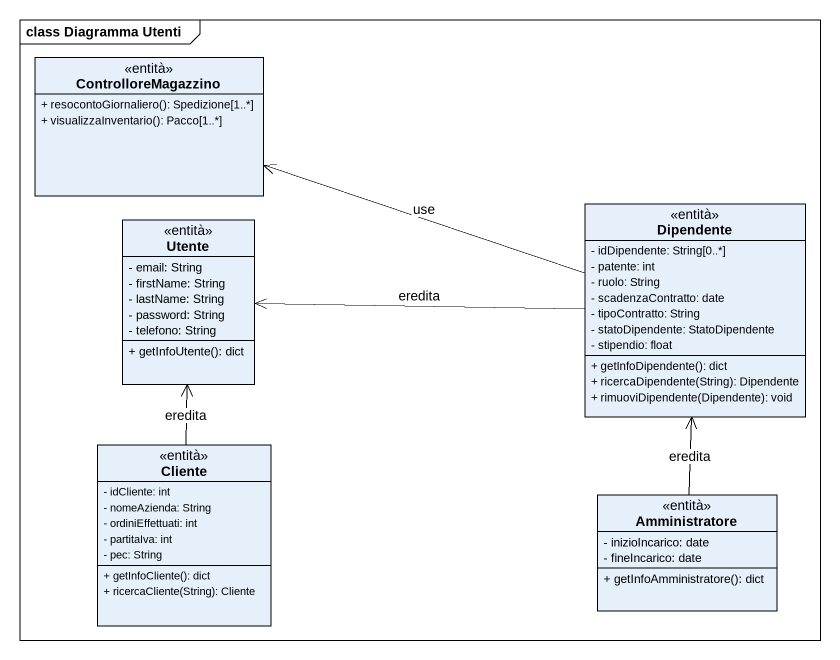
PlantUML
@startuml
mainframe class Diagramma Utenti
hide circle
hide empty members
skinparam classAttributeIconSize 0
class ControlloreMagazzino <<entità>> {
  + resocontoGiornaliero(): Spedizione[1..*]
  + visualizzaInventario(): Pacco[1..*]
}
class Utente <<entità>> {
  - email: String
  - firstName: String
  - lastName: String
  - password: String
  - telefono: String
  + getInfoUtente(): dict
}
class Dipendente <<entità>> {
  - idDipendente: String[0..*]
  - patente: int
  - ruolo: String
  - scadenzaContratto: date
  - tipoContratto: String
  - statoDipendente: StatoDipendente
  - stipendio: float
  + getInfoDipendente(): dict
  + ricercaDipendente(String): Dipendente
  + rimuoviDipendente(Dipendente): void
}
class Cliente <<entità>> {
  - idCliente: int
  - nomeAzienda: String
  - ordiniEffettuati: int
  - partitaIva: int
  - pec: String
  + getInfoCliente(): dict
  + ricercaCliente(String): Cliente
}
class Amministratore <<entità>> {
  - inizioIncarico: date
  - fineIncarico: date
  + getInfoAmministratore(): dict
}
Utente <-right- Dipendente : eredita
Dipendente -left-> ControlloreMagazzino : use
Cliente -up-> Utente : eredita
Amministratore -up-> Dipendente : eredita
@enduml
